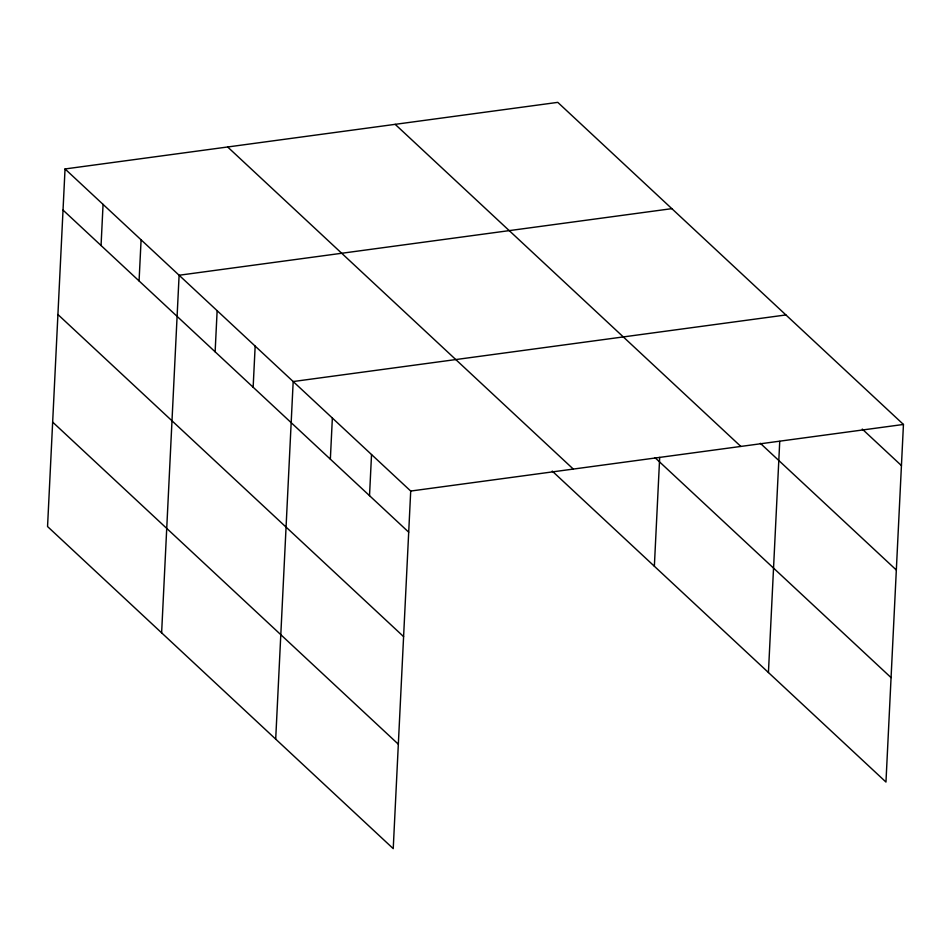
<?xml version="1.0" encoding="UTF-8"?>
<svg xmlns="http://www.w3.org/2000/svg" width="951" height="951" viewBox="0 0 951 951"><rect width="100%" height="100%" fill="white"/><g stroke="black" fill="none" stroke-linecap="round" stroke-linejoin="round"><path stroke-width="1.43" d="M65.037 168.957L47.55 526.545L393.227 848.637L410.713 491.049L65.037 168.957L557.773 102.363L903.45 424.455L885.963 782.043L552.234 471.09M101.056 245.513L103.065 204.382M139.072 280.949L141.093 239.818M161.622 632.831L179.109 275.243L671.846 208.649M215.128 351.811L217.137 310.68M253.144 387.235L255.165 346.105M275.695 739.129L293.181 381.541L785.918 314.947M330.354 459.167L332.363 418.048M369.523 495.673L371.532 454.542M654.359 566.237L659.685 457.383M768.432 672.535L779.737 441.383M410.713 491.049L903.45 424.455M862.26 429.079L901.441 465.586M760.336 443.297L896.329 570.018M395.176 124.343L740.841 446.435M655.12 457.764L891.063 677.611M227.646 146.977L573.31 469.081M63.028 210.088L408.704 532.18M57.916 314.519L403.593 636.611M52.662 422.113L398.326 744.205"/></g></svg>
